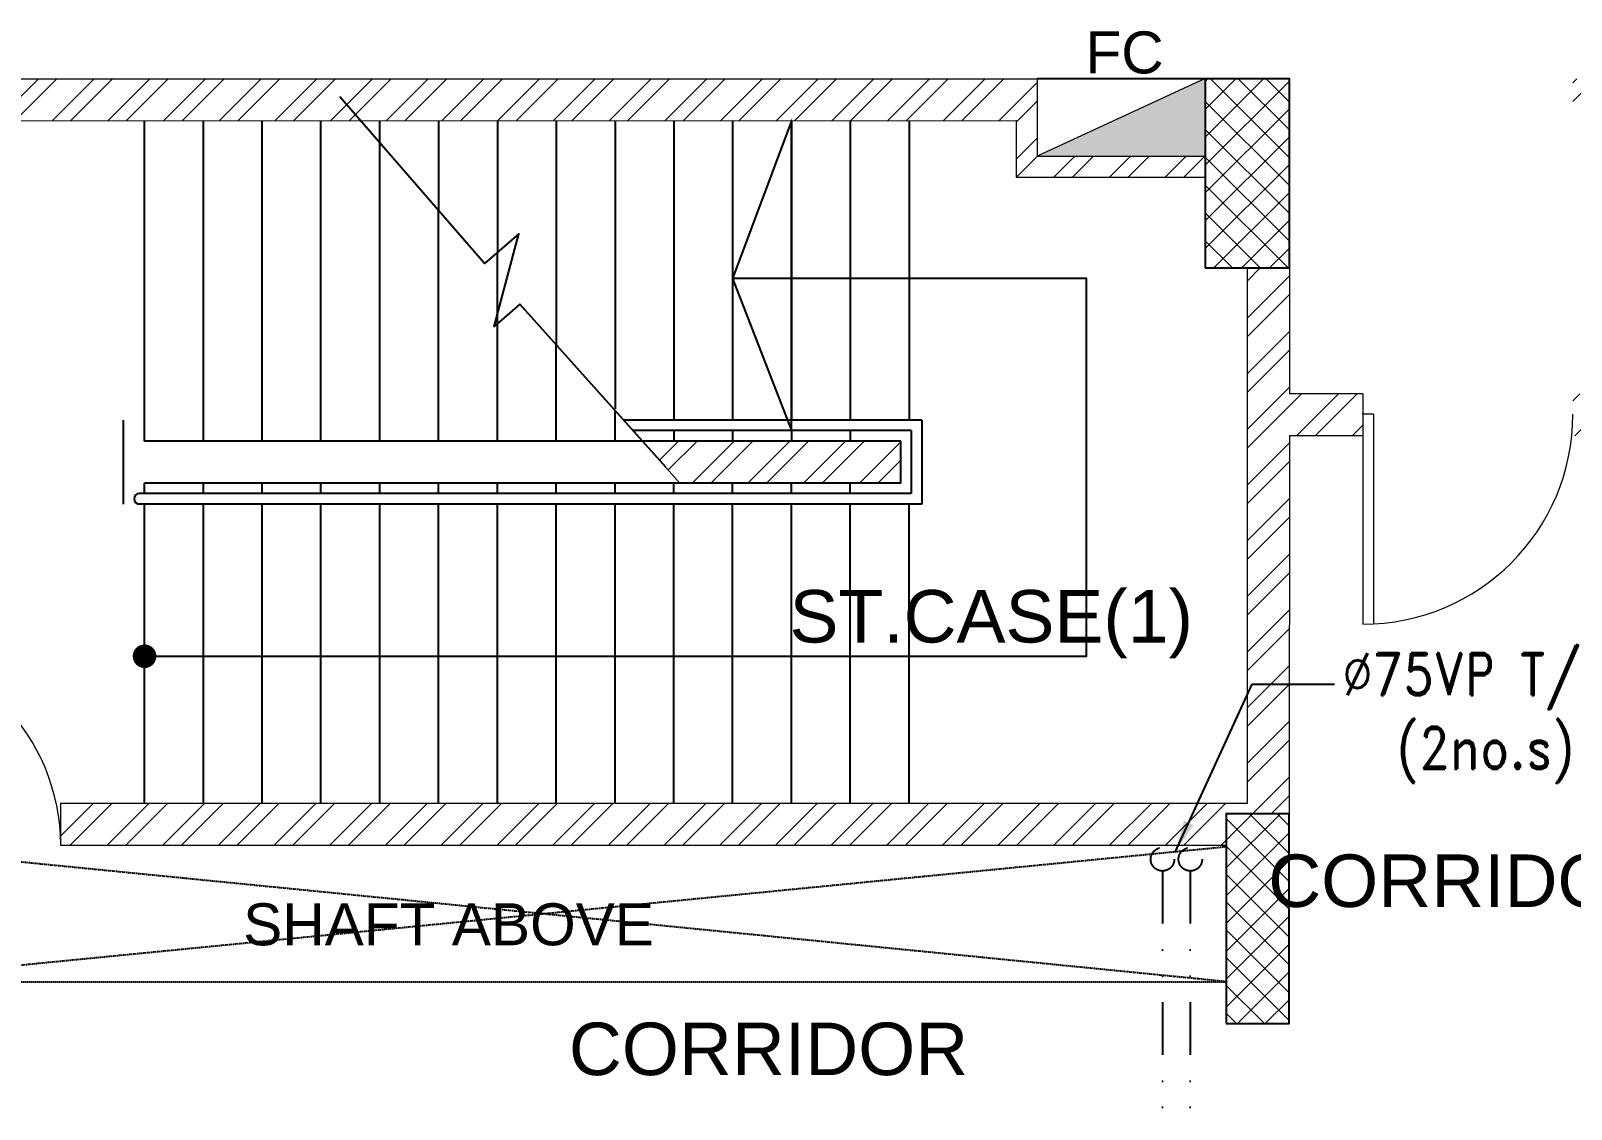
# Model space of a CAD drawing. Header units: inches. Extents: x 860051 to 1567527, y 277639 to 595672.
# Drawn here: x 1026432 to 1033766, y 348302 to 353438 of the extents above; entities that cross this region are included whole.
import ezdxf

# ---------------------------------------------------------------- set-up
doc = ezdxf.new("R2010")
doc.units = ezdxf.units.IN
doc.header["$MEASUREMENT"] = 0
doc.linetypes.add('DIVIDE2', pattern=[0.625, 0.25, -0.125, 0, -0.125, 0, -0.125])
doc.linetypes.add('HIDDEN', pattern=[9.525, 6.35, -3.175])
for name, color, linetype, lineweight in [('A-BLOCK', 43, 'Continuous', 13), ('A-DOOR', 10, 'Continuous', 15), ('A-HATCH CONCRETE', 254, 'Continuous', 5), ('wall hatch', 252, 'Continuous', 0)]:
    doc.layers.add(name, color=color, linetype=linetype, lineweight=lineweight)
for name, color, linetype in [('P-PIPE-DRA', 40, 'Continuous'), ('P-VP', 231, 'DIVIDE2'), ('P-VP-TXT', 181, 'Continuous'), ('S-COL', 210, 'Continuous'), ('SHAFT', 7, 'Continuous'), ('stair', 1, 'Continuous'), ('TAXT', 3, 'Continuous'), ('TEXT', 181, 'Continuous')]:
    doc.layers.add(name, color=color, linetype=linetype)
doc.styles.add('SS', font='romand.shx', dxfattribs={"width": 0.85, "height": 200})
doc.styles.get("Standard").update_dxf_attribs({"font": 'arial.ttf'})
doc.styles.add('style1', font='arial.ttf')
doc.dimstyles.new('1-100', dxfattribs={"dimtxt": 0.16, "dimasz": 0.15, "dimexe": 0.16, "dimexo": 0.0625, "dimgap": 0.05, "dimtad": 3, "dimzin": 0, "dimdsep": 46, "dimtxsty": 'Standard', "dimcen": 0.09, "dimclrd": 1, "dimclre": 256, "dimclrt": 2, "dimadec": 0, "dimazin": 0, "dimtfac": 1, "dimtofl": 0, "dimtmove": 2, "dimatfit": 2, "dimfxl": 1, "dimtolj": 1, "dimtzin": 0, "dimlwd": -1, "dimarcsym": 0})
pattern_1 = [(45, (1013480.56, -68927.58), (-132.58252, 132.58252), []), (45, (1013568.94, -68927.58), (-132.58252, 132.58252), [])]
pattern_2 = [(45, (1013480.555, -68927.58), (-66.29126, 66.29126), []), (135, (1013480.555, -68927.58), (-66.29126, -66.29126), [])]

msp = doc.modelspace()

# ---------------------------------------------------------------- hatches: boundary and pattern name
at = {"layer": 'A-BLOCK', "ltscale": 100}
h = msp.add_hatch(dxfattribs=at)
h.set_pattern_fill('ANSI32', color=254, scale=500)
h.set_pattern_definition(pattern_1)
h.paths.add_polyline_path([(1032023.2, 352840.5), (1031223.2, 352840.5), (1031223.2, 353210.5), (1031123.2, 353210.5), (1031123.2, 352740.5), (1032023.2, 352740.5)])
msp.add_hatch(color=254, dxfattribs=at).paths.add_polyline_path([(1032023.2, 352840.5), (1032023.2, 353210.5), (1031223.2, 352840.5)])
at = {"layer": 'A-HATCH CONCRETE'}
h = msp.add_hatch(dxfattribs=at)
h.set_pattern_fill('ANSI37', color=254, scale=750)
h.set_pattern_definition(pattern_2)
h.paths.add_polyline_path([(1032023.2, 352309.4), (1032423.8, 352309.4), (1032423.8, 353209.4), (1032023.2, 353209.4)])
h = msp.add_hatch(dxfattribs=at)
h.set_pattern_fill('ANSI37', color=254, scale=750)
h.set_pattern_definition(pattern_2)
h.paths.add_polyline_path([(1032123.2, 348709.4), (1032423.2, 348709.4), (1032423.2, 349709.4), (1032123.2, 349709.4)])
at = {"layer": 'wall hatch', "ltscale": 500}
h = msp.add_hatch(dxfattribs=at)
h.set_pattern_fill('ANSI32', color=254, scale=500)
h.set_pattern_definition(pattern_1)
h.paths.add_polyline_path([(1031126.3, 353009.4), (1031126.3, 353209.4), (1026073.4, 353209.4), (1026073.4, 353009.4)])
at = {"layer": 'wall hatch'}
h = msp.add_hatch(dxfattribs=at)
h.set_pattern_fill('ANSI32', color=254, scale=500)
h.set_pattern_definition([(45, (1013645.56, -68927.58), (-132.58252, 132.58252), []), (45, (1013733.94, -68927.58), (-132.58252, 132.58252), [])])
h.paths.add_polyline_path([(1032438.8, 353209.4), (1032438.8, 353209.4), (1032438.8, 353009.4)])
h.paths.add_polyline_path([(1033974.1, 353209.4), (1033773.7, 353209.4), (1033773.7, 353009.4), (1033974.1, 353009.4)])
at = {"layer": 'wall hatch', "ltscale": 500}
h = msp.add_hatch(dxfattribs=at)
h.set_pattern_fill('ANSI32', color=254, scale=500)
h.set_pattern_definition(pattern_1)
h.paths.add_polyline_path([(1032423.8, 352309.4), (1032224.2, 352309.4), (1032224.2, 349709.4), (1032423.8, 349709.4)])
h.paths.add_polyline_path([(1032123.2, 349709.4), (1032224.2, 349709.4), (1032224.2, 349759.4), (1032123.2, 349759.4)])
h = msp.add_hatch(dxfattribs=at)
h.set_pattern_fill('ANSI32', color=254, scale=500)
h.set_pattern_definition(pattern_1)
h.paths.add_polyline_path([(1032773.7, 351709.4), (1032423.8, 351709.4), (1032423.8, 351509.4), (1032773.7, 351509.4)])
at = {"layer": 'wall hatch'}
h = msp.add_hatch(dxfattribs=at)
h.set_pattern_fill('ANSI32', color=254, scale=500)
h.set_pattern_definition(pattern_1)
h.paths.add_polyline_path([(1032657.1, 351711.8), (1032657.1, 351711.8), (1032657.1, 351511.8)])
h.paths.add_polyline_path([(1033974.1, 351709.4), (1033773.7, 351709.4), (1033773.7, 351509.4), (1033974.1, 351509.4)])
h = msp.add_hatch(dxfattribs=at)
h.set_pattern_fill('ANSI32', color=254, scale=500)
h.set_pattern_definition(pattern_1)
h.paths.add_polyline_path([(1029343.5, 351484.4), (1030573.4, 351484.4), (1030573.4, 351284.4), (1029522.6, 351284.4)])
at = {"layer": 'wall hatch', "ltscale": 500}
h = msp.add_hatch(dxfattribs=at)
h.set_pattern_fill('ANSI32', color=254, scale=500)
h.set_pattern_definition(pattern_1)
h.paths.add_polyline_path([(1026573.4, 349759.4), (1026573.4, 349559.4), (1032123.8, 349559.4), (1032123.8, 349759.4)])
h.paths.add_polyline_path([(1025473.4, 349759.4), (1025574.1, 349759.4), (1025574.1, 349559.4), (1025473.4, 349559.4)])
h.paths.add_polyline_path([(1025374.1, 349759.4), (1025472.5, 349759.4), (1025472.5, 349709.4), (1025374.1, 349709.4)])

# ---------------------------------------------------------------- linework, layer by layer
at = {"layer": 'A-BLOCK', "color": 254, "ltscale": 100}
for p, q in [((1025173.4, 353209.4), (1032423.2, 353209.4)), ((1032023.2, 353210.5), (1031223.2, 352840.5)), ((1026073.4, 353009.4), (1031123.2, 353010.5)), ((1032224.2, 349759.4), (1032224.2, 352309.4)), ((1032423.8, 352309.4), (1032423.8, 351709.4)), ((1032773.7, 351709.4), (1032423.2, 351709.4)), ((1032773.7, 351709.4), (1032773.7, 351509.4)), ((1032773.7, 351709.4), (1032773.7, 351509.4)), ((1032423.8, 351509.4), (1032423.2, 349709.4)), ((1032773.7, 351509.4), (1032423.8, 351509.4)), ((1026573.4, 349759.4), (1032224.2, 349759.4)), ((1026573.4, 349759.4), (1026573.4, 349559.4)), ((1026573.4, 349559.4), (1032123.8, 349559.4))]:
    msp.add_line(p, q, dxfattribs=at)
for points in [[(1031223.2, 353210.5), (1031223.2, 352840.5), (1032023.2, 352840.5)], [(1031123.2, 353010.5), (1031123.2, 352740.5), (1032023.2, 352740.5)]]:
    msp.add_lwpolyline(points, dxfattribs=at)
for points in [[(1032023.2, 353210.5), (1031223.2, 353210.5), (1031223.2, 352840.5), (1032023.2, 352840.5)], [(1029343.5, 351484.4), (1030573.4, 351484.4), (1030573.4, 351284.4), (1029522.6, 351284.4)]]:
    msp.add_lwpolyline(points, close=True, dxfattribs=at)
msp.add_arc((1025615.7, 349559.5), 958.4, 359.99782, 90, dxfattribs=at)
at = {"layer": 'A-DOOR', "color": 254}
for p, q in [((1032823.7, 351611.8), (1032770.2, 351611.8)), ((1032773.7, 351611.8), (1032773.7, 350611.8)), ((1032773.7, 351611.8), (1032773.7, 350611.8)), ((1032823.7, 351611.8), (1032823.7, 350611.8)), ((1032823.7, 351611.8), (1032823.7, 350611.8))]:
    msp.add_line(p, q, dxfattribs=at)
msp.add_arc((1032773.7, 351611.8), 1000, 270, 0, dxfattribs=at)
at = {"layer": 'P-VP', "color": 253, "ltscale": 1000}
for p, q in [((1031819.8, 349436.4), (1031819.8, 347004)), ((1031952.4, 349436.4), (1031952.4, 346816.3))]:
    msp.add_line(p, q, dxfattribs=at)
for centre in [(1031819.8, 349492.4), (1031952.4, 349492.4)]:
    msp.add_circle(centre, 56, dxfattribs=at)
at = {"layer": 'S-COL', "color": 254}
msp.add_lwpolyline([(1032023.2, 352309.4), (1032423.8, 352309.4), (1032423.8, 353209.4), (1032023.2, 353209.4)], close=True, dxfattribs=at)
at = {"layer": 'S-COL', "color": 254, "linetype": 'ByBlock'}
msp.add_lwpolyline([(1032123.2, 348709.4), (1032423.2, 348709.4), (1032423.2, 349709.4), (1032123.2, 349709.4)], close=True, dxfattribs=at)
at = {"layer": 'SHAFT', "color": 254, "linetype": 'HIDDEN', "ltscale": 0.5}
for p, q in [((1026973.4, 351484.4), (1026973.4, 353009.4)), ((1027253.4, 351484.4), (1027253.4, 353009.4)), ((1027533.4, 351484.4), (1027533.4, 353009.4)), ((1027813.4, 351484.4), (1027813.4, 353009.4)), ((1028093.4, 351484.4), (1028093.4, 352905.2)), ((1028373.4, 351484.4), (1028373.4, 352582.2)), ((1028653.4, 351484.4), (1028653.4, 352382.2)), ((1028933.4, 351484.4), (1028933.4, 351942.6)), ((1029213.4, 351484.4), (1029213.4, 351629.8)), ((1029343.5, 351484.4), (1026973.4, 351484.4))]:
    msp.add_line(p, q, dxfattribs=at)
at = {"layer": 'SHAFT', "color": 254, "linetype": 'HIDDEN'}
for p, q in [((1032123.2, 348909.4), (1025573.4, 349559.5)), ((1025573.4, 348909.4), (1032123.8, 349552.8)), ((1025573.4, 348909.4), (1032123.2, 348909.4))]:
    msp.add_line(p, q, dxfattribs=at)
at = {"layer": 'stair', "color": 254}
for p, q in [((1028093.4, 352905.2), (1028093.4, 353009.4)), ((1028373.4, 353009.4), (1028373.4, 352582.2)), ((1028653.4, 353009.4), (1028653.4, 352382.2)), ((1028933.4, 353009.4), (1028933.4, 351936.4)), ((1029213.4, 353009.4), (1029213.4, 351638.5)), ((1029493.4, 353009.4), (1029493.4, 351584.4)), ((1029773.4, 353009.4), (1029773.4, 351584.4)), ((1030053.4, 353009.4), (1030053.4, 351584.4)), ((1030333.4, 353009.4), (1030333.4, 351584.4)), ((1030613.4, 353009.4), (1030613.4, 351584.4)), ((1026873.4, 351184.4), (1026873.4, 351584.4)), ((1030673.4, 351584.4), (1029254, 351584.4)), ((1030673.4, 351584.4), (1030673.4, 351184.4)), ((1030623.4, 351534.4), (1029298.8, 351534.4)), ((1029493.4, 351534.4), (1029493.4, 351484.4)), ((1029773.4, 351534.4), (1029773.4, 351484.4)), ((1030053.4, 351534.4), (1030053.4, 351484.4)), ((1030333.4, 351534.4), (1030333.4, 351484.4)), ((1030623.4, 351534.4), (1030623.4, 351234.4)), ((1030573.4, 351484.4), (1029343.5, 351484.4)), ((1030573.4, 351284.4), (1030573.4, 351484.4)), ((1030623.4, 351234.4), (1026948.4, 351234.4)), ((1026973.4, 351234.4), (1026973.4, 351284.4)), ((1030573.4, 351284.4), (1026973.4, 351284.4)), ((1027253.4, 351234.4), (1027253.4, 351284.4)), ((1027533.4, 351234.4), (1027533.4, 351284.4)), ((1027813.4, 351234.4), (1027813.4, 351284.4)), ((1028093.4, 351234.4), (1028093.4, 351284.4)), ((1028373.4, 351234.4), (1028373.4, 351284.4)), ((1028653.4, 351234.4), (1028653.4, 351284.4)), ((1028933.4, 351234.4), (1028933.4, 351284.4)), ((1029213.4, 351234.4), (1029213.4, 351284.4)), ((1029493.4, 351234.4), (1029493.4, 351284.4)), ((1029773.4, 351234.4), (1029773.4, 351284.4)), ((1030053.4, 351234.4), (1030053.4, 351284.4)), ((1030333.4, 351234.4), (1030333.4, 351284.4)), ((1030673.4, 351184.4), (1026948.4, 351184.4)), ((1026973.4, 349759.4), (1026973.4, 351184.4)), ((1027253.4, 349759.4), (1027253.4, 351184.4)), ((1027533.4, 349759.4), (1027533.4, 351184.4)), ((1027813.4, 349759.4), (1027813.4, 351184.4)), ((1028093.4, 349759.4), (1028093.4, 351184.4)), ((1028373.4, 349759.4), (1028373.4, 351184.4)), ((1028653.4, 349759.4), (1028653.4, 351184.4)), ((1028933.4, 349759.4), (1028933.4, 351184.4)), ((1029213.4, 349759.4), (1029213.4, 351184.4)), ((1029493.4, 349759.4), (1029493.4, 351184.4)), ((1029773.4, 349759.4), (1029773.4, 351184.4)), ((1030053.4, 349759.4), (1030053.4, 351184.4)), ((1030333.4, 349759.4), (1030333.4, 351184.4)), ((1030613.4, 349759.4), (1030613.4, 351184.4))]:
    msp.add_line(p, q, dxfattribs=at)
for points in [[(1029454.6, 351360.3), (1028760.3, 352136.1), (1028637.3, 352029.5), (1028756, 352471.1), (1028592.6, 352329.5), (1027903.5, 353124.2)], [(1026973.4, 350459.4), (1030273.4, 350459.4), (1031458.4, 350459.4), (1031458.4, 352259.4), (1029773.4, 352259.4), (1030053.4, 351534.4), (1030053.4, 353009.4), (1029773.4, 352259.4)]]:
    msp.add_lwpolyline(points, dxfattribs=at)
at = {"layer": 'stair', "color": 254, "const_width": 5}
msp.add_lwpolyline([(1026973.4, 350459.4), (1031458.4, 350459.4), (1031458.4, 352259.4), (1029773.4, 352259.4), (1030053.4, 353009.4), (1030053.4, 351534.4), (1029773.4, 352259.4)], dxfattribs=at)
at = {"layer": 'stair', "color": 254, "const_width": 50.6}
msp.add_lwpolyline([(1026942.5, 350459.4, 1), (1027004.4, 350459.4, 1)], format="xyb", close=True, dxfattribs=at)
at = {"layer": 'stair', "color": 254}
msp.add_arc((1026948.4, 351209.4), 25, 90, 270, dxfattribs=at)

# ---------------------------------------------------------------- texts
at = {"layer": 'A-BLOCK', "color": 254, "ltscale": 100, "style": 'style1'}
msp.add_text('FC', height=200, dxfattribs=at).set_placement((1031452.9, 353235.4))
at = {"layer": 'P-PIPE-DRA', "color": 253, "style": 'SS', "width": 0.85}
for s, p in [('%%C75VP T/A', (1032675.4, 350273.7)), ('(2no.s)', (1032939, 349922.6))]:
    msp.add_text(s, height=200, dxfattribs=at).set_placement(p)
at = {"layer": 'TAXT', "color": 254, "ltscale": 100, "style": 'style1'}
msp.add_text('SHAFT ABOVE', height=200, dxfattribs=at).set_placement((1027442.9, 349082.6))
at = {"layer": 'TEXT', "color": 254, "ltscale": 0.5, "style": 'style1'}
msp.add_text('ST.CASE(1)', height=250, dxfattribs=at).set_placement((1030044.1, 350524.8))
at = {"layer": 'TEXT', "color": 254, "ltscale": 0.5, "char_height": 250, "width": 4139.905, "attachment_point": 1, "style": 'style1'}
for insert in [(1032323.2, 349515.2), (1028993.7, 348714.3)]:
    msp.add_mtext('CORRIDOR', dxfattribs=dict(at, insert=insert))

# ---------------------------------------------------------------- leaders
at = {"layer": 'P-VP-TXT'}
msp.add_leader([(1031882.1, 349530), (1032246.2, 350326.2), (1032638.8, 350326.2)], dimstyle='1-100', override={"dimasz": 150, "dimtad": 0, "dimclrd": 253}, dxfattribs=at)

doc.saveas('drawing.dxf')
